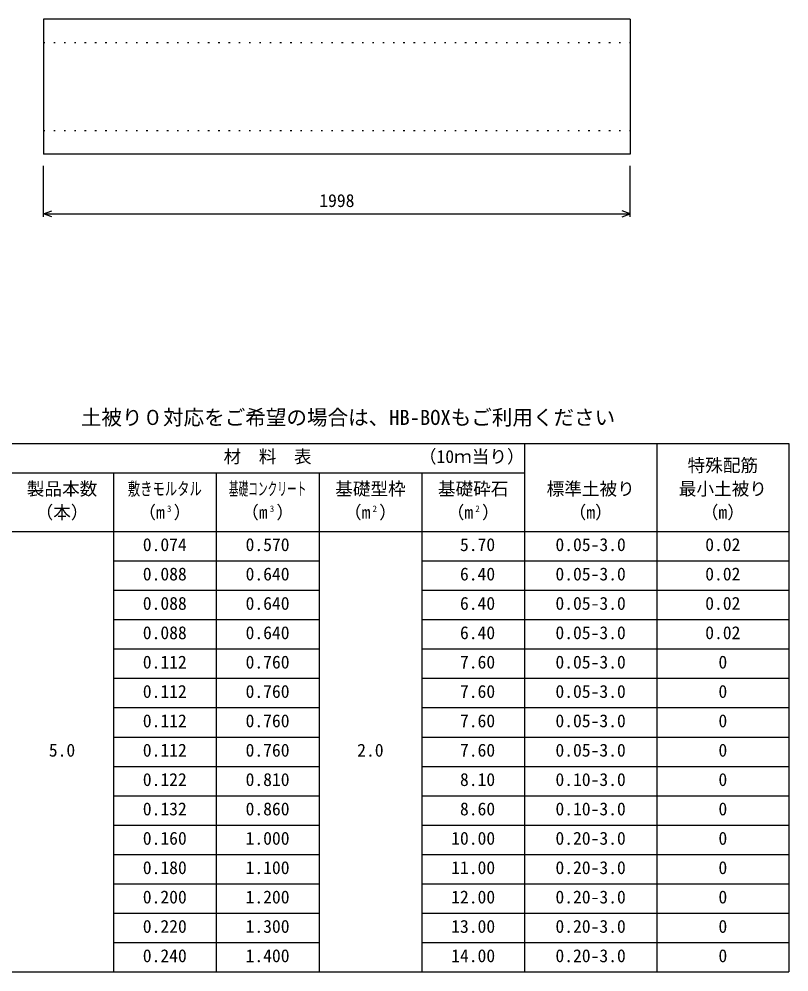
# Model space of a CAD drawing. Units: millimetres, scale not verified. Extents: x -16800 to 16800, y -5940 to 5940.
# Drawn here: x -13352 to -10731, y -350 to 2895 of the extents above; entities that cross this region are included whole.
import ezdxf
from ezdxf.enums import TextEntityAlignment as Align

# ---------------------------------------------------------------- set-up
doc = ezdxf.new("R2010")
doc.units = ezdxf.units.MM
doc.header["$LTSCALE"] = 20
doc.linetypes.add('DOTTED', pattern=[1.75, 0.25, -1.5])
for name, color, linetype, lineweight in [('0-0_DIM', 7, 'Continuous', 25), ('0-3_HYO', 3, 'Continuous', 25), ('0-4_HYO2', 4, 'Continuous', 25), ('0-5_OUTLINE', 3, 'Continuous', 25), ('0-6_OUTLINE2', 4, 'DOTTED', 25), ('0-7_TXT', 7, 'Continuous', 25)]:
    doc.layers.add(name, color=color, linetype=linetype, lineweight=lineweight)
doc.styles.add('ＭＳ ゴシック', font='')
doc.styles.get('ＭＳ ゴシック').set_extended_font_data('MS Gothic')

msp = doc.modelspace()

# ---------------------------------------------------------------- linework, layer by layer
at = {"layer": '0-0_DIM'}
for p, q in [((-13268.64, 2221.85), (-13268.64, 2395.14)), ((-11270.64, 2221.85), (-11270.64, 2395.14)), ((-13268.64, 2231.85), (-11270.64, 2231.85))]:
    msp.add_line(p, q, dxfattribs=at)
for points in [[(-13240.45, 2221.59), (-13268.64, 2231.85), (-13240.45, 2242.11)], [(-11298.83, 2221.59), (-11270.64, 2231.85), (-11298.83, 2242.11)]]:
    msp.add_lwpolyline(points, dxfattribs=at)
at = {"layer": '0-3_HYO'}
for p, q in [((-15480.58, 1450.25), (-10730.58, 1450.25)), ((-11630.58, 1450.25), (-11630.58, -349.75)), ((-11180.58, 1450.25), (-11180.58, -349.75)), ((-10730.58, 1450.25), (-10730.58, -349.75)), ((-14680.58, 1350.25), (-11630.58, 1350.25)), ((-13030.58, 1350.25), (-13030.58, -349.75)), ((-12680.58, 1350.25), (-12680.58, -349.75)), ((-12330.58, 1350.25), (-12330.58, -349.75)), ((-11980.58, 1350.25), (-11980.58, -349.75)), ((-15480.58, 1150.25), (-10730.58, 1150.25)), ((-15480.58, -349.75), (-10730.58, -349.75))]:
    msp.add_line(p, q, dxfattribs=at)
at = {"layer": '0-4_HYO2'}
for p, q in [((-13030.58, 1050.25), (-12330.58, 1050.25)), ((-11980.58, 1050.25), (-10730.58, 1050.25)), ((-13030.58, 950.25), (-12330.58, 950.25)), ((-11980.58, 950.25), (-10730.58, 950.25)), ((-13030.58, 850.25), (-12330.58, 850.25)), ((-11980.58, 850.25), (-10730.58, 850.25)), ((-13030.58, 750.25), (-12330.58, 750.25)), ((-11980.58, 750.25), (-10730.58, 750.25)), ((-13030.58, 650.25), (-12330.58, 650.25)), ((-11980.58, 650.25), (-10730.58, 650.25)), ((-13030.58, 550.25), (-12330.58, 550.25)), ((-11980.58, 550.25), (-10730.58, 550.25)), ((-13030.58, 450.25), (-12330.58, 450.25)), ((-11980.58, 450.25), (-10730.58, 450.25)), ((-13030.58, 350.25), (-12330.58, 350.25)), ((-11980.58, 350.25), (-10730.58, 350.25)), ((-13030.58, 250.25), (-12330.58, 250.25)), ((-11980.58, 250.25), (-10730.58, 250.25)), ((-13030.58, 150.25), (-12330.58, 150.25)), ((-11980.58, 150.25), (-10730.58, 150.25)), ((-13030.58, 50.25), (-12330.58, 50.25)), ((-11980.58, 50.25), (-10730.58, 50.25)), ((-13030.58, -49.75), (-12330.58, -49.75)), ((-11980.58, -49.75), (-10730.58, -49.75)), ((-13030.58, -149.75), (-12330.58, -149.75)), ((-11980.58, -149.75), (-10730.58, -149.75)), ((-13030.58, -249.75), (-12330.58, -249.75)), ((-11980.58, -249.75), (-10730.58, -249.75))]:
    msp.add_line(p, q, dxfattribs=at)
at = {"layer": '0-5_OUTLINE'}
for p, q in [((-13268.64, 2895.14), (-13268.64, 2435.14)), ((-11270.64, 2895.14), (-13268.64, 2895.14)), ((-11270.64, 2895.14), (-11270.64, 2435.14)), ((-11270.64, 2435.14), (-13268.64, 2435.14))]:
    msp.add_line(p, q, dxfattribs=at)
at = {"layer": '0-6_OUTLINE2'}
for p, q in [((-13268.64, 2815.14), (-11270.64, 2815.14)), ((-13268.64, 2515.14), (-11270.64, 2515.14))]:
    msp.add_line(p, q, dxfattribs=at)

# ---------------------------------------------------------------- texts
at = {"layer": '0-0_DIM', "style": 'ＭＳ ゴシック'}
msp.add_text('1998', height=43.99, dxfattribs=at).set_placement((-12329.64, 2241.85), align=Align.BOTTOM_LEFT)
at = {"layer": '0-7_TXT', "style": 'ＭＳ ゴシック'}
for s, height, p in [('土被り０対応をご希望の場合は、HB-BOXもご利用ください', 51.32, (-13141.67, 1497.49)), ('材  料  表', 43.99, (-12655.58, 1370.25)), ('（', 43.99, (-11990.58, 1370.25)), ('当', 43.99, (-11810.58, 1370.25)), ('り', 43.99, (-11750.58, 1370.25)), ('）', 43.99, (-11690.58, 1370.25)), ('1', 43.99, (-11930.58, 1370.25)), ('0', 43.99, (-11900.58, 1370.25)), ('ｍ', 43.99, (-11870.58, 1370.25)), ('特殊配筋', 43.99, (-11075.58, 1340.25)), ('製品本数', 43.99, (-13325.58, 1260.25)), ('基礎型枠', 43.99, (-12275.58, 1260.25)), ('基礎砕石', 43.99, (-11925.58, 1260.25)), ('標準土被り', 43.99, (-11555.58, 1260.25)), ('最小土被り', 43.99, (-11105.58, 1260.25)), ('（本）', 43.99, (-13295.58, 1180.25)), ('（m ）', 43.99, (-12945.58, 1180.25)), ('3', 21.99, (-12848.1, 1210.25)), ('（m ）', 43.99, (-12595.58, 1180.25)), ('3', 21.99, (-12498.1, 1210.25)), ('（m ）', 43.99, (-12245.58, 1180.25)), ('2', 21.99, (-12148.1, 1210.25)), ('（m ）', 43.99, (-11895.58, 1180.25)), ('2', 21.99, (-11798.1, 1210.25)), ('（m）', 43.99, (-11480.58, 1180.25)), ('（m）', 43.99, (-11030.58, 1180.25)), ('0.074', 43.99, (-12930.58, 1070.25)), ('0.570', 43.99, (-12580.58, 1070.25)), (' 5.70', 43.99, (-11880.58, 1070.25)), ('0.05-3.0', 43.99, (-11525.58, 1070.25)), ('0.02', 43.99, (-11015.58, 1070.25)), ('0.088', 43.99, (-12930.58, 970.25)), ('0.640', 43.99, (-12580.58, 970.25)), (' 6.40', 43.99, (-11880.58, 970.25)), ('0.05-3.0', 43.99, (-11525.58, 970.25)), ('0.02', 43.99, (-11015.58, 970.25)), ('0.088', 43.99, (-12930.58, 870.25)), ('0.640', 43.99, (-12580.58, 870.25)), (' 6.40', 43.99, (-11880.58, 870.25)), ('0.05-3.0', 43.99, (-11525.58, 870.25)), ('0.02', 43.99, (-11015.58, 870.25)), ('0.088', 43.99, (-12930.58, 770.25)), ('0.640', 43.99, (-12580.58, 770.25)), (' 6.40', 43.99, (-11880.58, 770.25)), ('0.05-3.0', 43.99, (-11525.58, 770.25)), ('0.02', 43.99, (-11015.58, 770.25)), ('0.112', 43.99, (-12930.58, 670.25)), ('0.760', 43.99, (-12580.58, 670.25)), (' 7.60', 43.99, (-11880.58, 670.25)), ('0.05-3.0', 43.99, (-11525.58, 670.25)), ('0', 43.99, (-10970.58, 670.25)), ('0.112', 43.99, (-12930.58, 570.25)), ('0.760', 43.99, (-12580.58, 570.25)), (' 7.60', 43.99, (-11880.58, 570.25)), ('0.05-3.0', 43.99, (-11525.58, 570.25)), ('0', 43.99, (-10970.58, 570.25)), ('0.112', 43.99, (-12930.58, 470.25)), ('0.760', 43.99, (-12580.58, 470.25)), (' 7.60', 43.99, (-11880.58, 470.25)), ('0.05-3.0', 43.99, (-11525.58, 470.25)), ('0', 43.99, (-10970.58, 470.25)), ('5.0', 43.99, (-13250.58, 370.25)), ('0.112', 43.99, (-12930.58, 370.25)), ('0.760', 43.99, (-12580.58, 370.25)), ('2.0', 43.99, (-12200.58, 370.25)), (' 7.60', 43.99, (-11880.58, 370.25)), ('0.05-3.0', 43.99, (-11525.58, 370.25)), ('0', 43.99, (-10970.58, 370.25)), ('0.122', 43.99, (-12930.58, 270.25)), ('0.810', 43.99, (-12580.58, 270.25)), (' 8.10', 43.99, (-11880.58, 270.25)), ('0.10-3.0', 43.99, (-11525.58, 270.25)), ('0', 43.99, (-10970.58, 270.25)), ('0.132', 43.99, (-12930.58, 170.25)), ('0.860', 43.99, (-12580.58, 170.25)), (' 8.60', 43.99, (-11880.58, 170.25)), ('0.10-3.0', 43.99, (-11525.58, 170.25)), ('0', 43.99, (-10970.58, 170.25)), ('0.160', 43.99, (-12930.58, 70.25)), ('1.000', 43.99, (-12580.58, 70.25)), ('10.00', 43.99, (-11880.58, 70.25)), ('0.20-3.0', 43.99, (-11525.58, 70.25)), ('0', 43.99, (-10970.58, 70.25)), ('0.180', 43.99, (-12930.58, -29.75)), ('1.100', 43.99, (-12580.58, -29.75)), ('11.00', 43.99, (-11880.58, -29.75)), ('0.20-3.0', 43.99, (-11525.58, -29.75)), ('0', 43.99, (-10970.58, -29.75)), ('0.200', 43.99, (-12930.58, -129.75)), ('1.200', 43.99, (-12580.58, -129.75)), ('12.00', 43.99, (-11880.58, -129.75)), ('0.20-3.0', 43.99, (-11525.58, -129.75)), ('0', 43.99, (-10970.58, -129.75)), ('0.220', 43.99, (-12930.58, -229.75)), ('1.300', 43.99, (-12580.58, -229.75)), ('13.00', 43.99, (-11880.58, -229.75)), ('0.20-3.0', 43.99, (-11525.58, -229.75)), ('0', 43.99, (-10970.58, -229.75)), ('0.240', 43.99, (-12930.58, -329.75)), ('1.400', 43.99, (-12580.58, -329.75)), ('14.00', 43.99, (-11880.58, -329.75)), ('0.20-3.0', 43.99, (-11525.58, -329.75)), ('0', 43.99, (-10970.58, -329.75))]:
    msp.add_text(s, height=height, dxfattribs=at).set_placement(p, align=Align.BOTTOM_LEFT)
for s, width, p in [('敷きモルタル', 0.7, (-12981.58, 1260.25)), ('基礎コンクリート', 0.55, (-12637.58, 1260.25))]:
    msp.add_text(s, height=43.99, dxfattribs=dict(at, width=width)).set_placement(p, align=Align.BOTTOM_LEFT)

doc.saveas('drawing.dxf')
